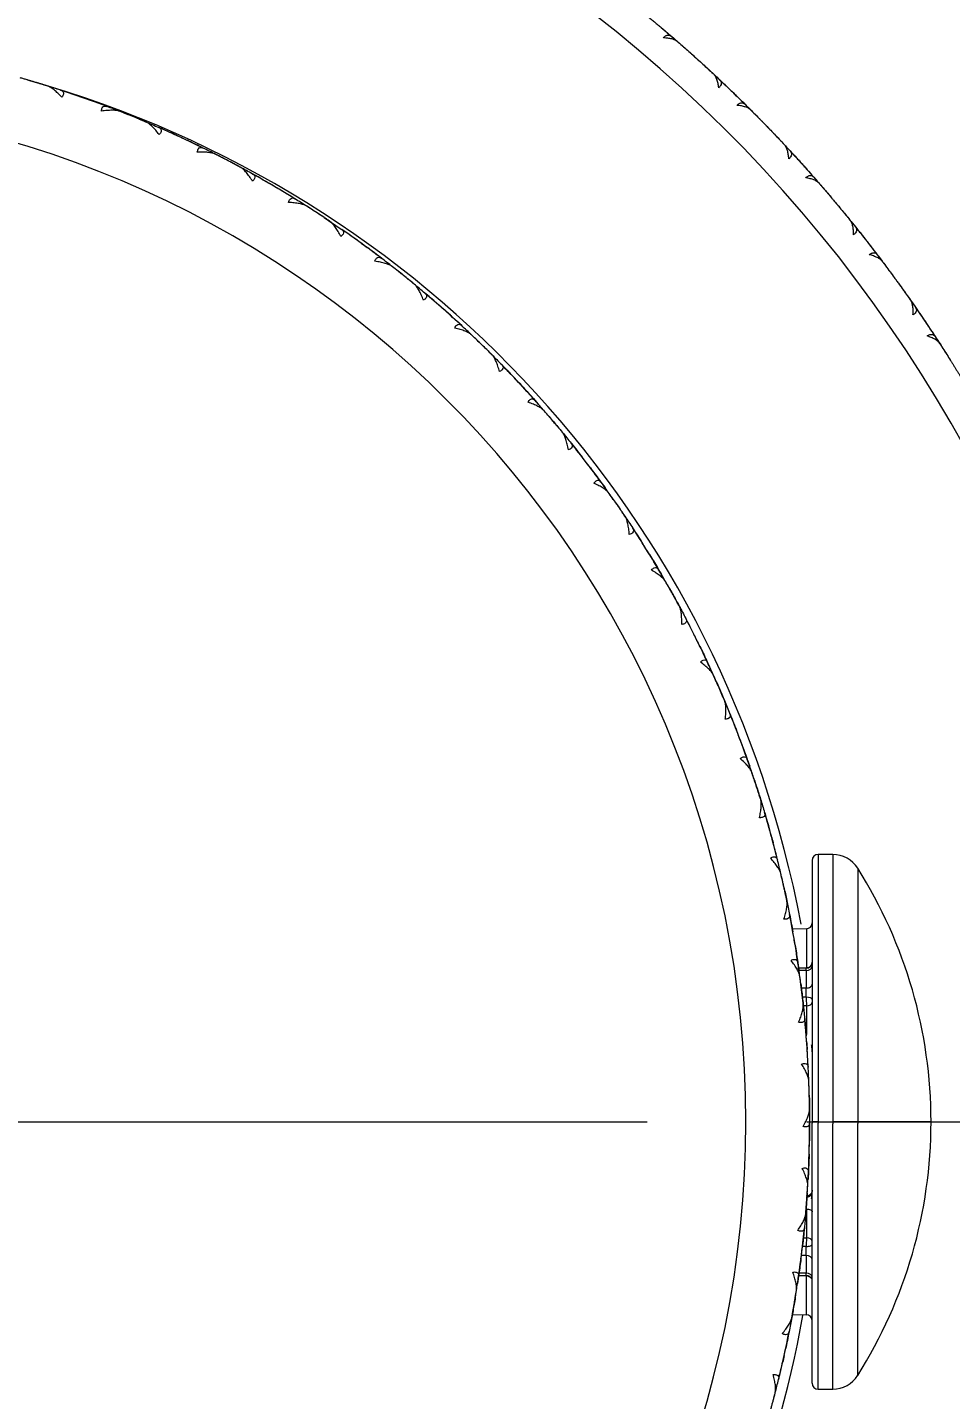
# Model space of a CAD drawing. Extents: x 1661 to 2451, y 0 to 579.
# Drawn here: x 2171.74 to 2186.2, y 520.37 to 541.87 of the extents above; entities that cross this region are included whole.
import ezdxf

# ---------------------------------------------------------------- set-up
doc = ezdxf.new("R2010")
doc.units = 0
doc.header["$LTSCALE"] = 10
doc.header["$MEASUREMENT"] = 0
doc.header["$PDMODE"] = 3
doc.header["$PDSIZE"] = -10
doc.linetypes.add('CENTER', pattern=[2, 1.25, -0.25, 0.25, -0.25])
doc.layers.get('0').update_dxf_attribs({"linetype": 'CONTINUOUS'})
doc.layers.get('DEFPOINTS').update_dxf_attribs({"linetype": 'CONTINUOUS'})
doc.layers.add('1', color=7, linetype='CONTINUOUS')
doc.layers.add('BODY', color=7, linetype='CONTINUOUS')
doc.layers.add('2', color=7, linetype='CONTINUOUS', true_color=0xffffff)
doc.styles.add('Daelim Dimension', font='NanumGothic.ttf')
doc.dimstyles.new('DEFAULT', dxfattribs={"dimscale": 2, "dimtxt": 2, "dimasz": 2, "dimexe": 0, "dimexo": 2, "dimgap": 1, "dimtad": 1, "dimdec": 0, "dimzin": 9, "dimdsep": 46, "dimtxsty": 'Daelim Dimension', "dimcen": 0.5, "dimclrd": 5, "dimclre": 5, "dimclrt": 256, "dimadec": 1, "dimazin": 0, "dimtfac": 1, "dimtdec": 0, "dimtix": 1, "dimtmove": 0, "dimatfit": 3, "dimfxl": 1, "dimtolj": 1, "dimtzin": 1, "dimlwd": 9, "dimlwe": 9, "dimarcsym": 0})

# ---------------------------------------------------------------- blocks, each defined once
blk = doc.blocks.new('*D4')
at = {"color": 5, "lineweight": 9, "ltscale": 0.5, "transparency": 16777216}
for p, q in [((2017.276, 520.671), (2017.276, 490.276)), ((2189.649, 520.674), (2189.649, 490.276)), ((2021.276, 492.276), (2185.649, 492.276))]:
    blk.add_line(p, q, dxfattribs=at)
at = {"color": 5, "ltscale": 0.5, "transparency": 16777216}
for points in [[(2021.276, 492.943), (2021.276, 491.609), (2017.276, 492.276)], [(2185.649, 492.943), (2185.649, 491.609), (2189.649, 492.276)]]:
    blk.add_solid(points, dxfattribs=at)
at = {"layer": 'DEFPOINTS', "color": 0, "ltscale": 0.5, "transparency": 16777216}
for p in [(2017.276, 524.671), (2189.649, 524.674), (2189.649, 492.276)]:
    blk.add_point(p, dxfattribs=at)
at = {"color": 7, "ltscale": 0.5, "transparency": 16777216, "insert": (2103.463, 499.67), "char_height": 10, "attachment_point": 5, "style": 'Daelim Dimension'}
blk.add_mtext('\\A1;172', dxfattribs=at)

msp = doc.modelspace()

# ---------------------------------------------------------------- linework, layer by layer
at = {"layer": '1', "color": 7, "linetype": 'Continuous', "lineweight": 18}
for p, q in [((2184.35, 528.911), (2184.122, 528.911)), ((2184.029, 528.818), (2184.029, 524.721)), ((2183.938, 527.745), (2183.719, 527.739)), ((2183.936, 527.128), (2183.816, 527.128)), ((2184.029, 524.721), (2184.029, 524.702)), ((2184.029, 520.625), (2184.029, 524.702)), ((2183.817, 522.314), (2183.936, 522.314)), ((2183.718, 521.704), (2183.938, 521.698)), ((2184.122, 520.532), (2184.35, 520.532))]:
    msp.add_line(p, q, dxfattribs=at)
at = {"layer": '1', "color": 7, "linetype": 'Continuous', "lineweight": 13}
for p, q in [((2184.122, 528.911), (2184.122, 524.721)), ((2184.35, 528.911), (2184.35, 524.721)), ((2184.743, 528.693), (2184.743, 524.721)), ((2183.938, 527.745), (2183.938, 527.137)), ((2183.936, 527.093), (2183.936, 527.128)), ((2183.936, 527.093), (2183.936, 526.817)), ((2183.936, 526.674), (2183.936, 526.817)), ((2184.122, 524.721), (2184.029, 524.721)), ((2184.122, 524.721), (2184.122, 524.702)), ((2184.122, 524.721), (2184.35, 524.721)), ((2184.122, 520.532), (2184.122, 524.702)), ((2184.35, 524.721), (2184.35, 524.692)), ((2184.743, 524.721), (2184.35, 524.721)), ((2184.35, 520.532), (2184.35, 524.692)), ((2185.891, 524.721), (2184.743, 524.721)), ((2184.743, 524.721), (2184.743, 524.694)), ((2184.743, 520.749), (2184.743, 524.694)), ((2183.936, 522.625), (2183.936, 522.768)), ((2183.936, 522.625), (2183.936, 522.349)), ((2183.936, 522.314), (2183.936, 522.349)), ((2183.938, 521.698), (2183.938, 522.306))]:
    msp.add_line(p, q, dxfattribs=at)
for start, end in [(0, 152.7834), (207.2194, 0)]:
    msp.add_arc((2167.149, 524.674), 22, start, end, dxfattribs=at)
at = {"layer": '1', "color": 7, "linetype": 'Continuous', "lineweight": 18}
for centre, radius, start, end in [((2167.149, 524.674), 17, 10.6509, 74.2247), ((2184.122, 528.818), 0.0931, 90, 180), ((2184.35, 528.445), 0.465, 32.2309, 90), ((2178.443, 524.721), 7.448, 0, 32.231), ((2183.936, 527.838), 0.0931, 271.5, 0.0001), ((2183.936, 527.221), 0.0931, 270, 359.9996), ((2178.443, 524.721), 7.448, 327.769, 0), ((2167.149, 524.674), 17, 252.7341, 349.8834), ((2183.936, 521.605), 0.0931, 359.9999, 88.5), ((2184.35, 520.997), 0.465, 270, 327.7691), ((2184.122, 520.625), 0.0931, 180, 270)]:
    msp.add_arc(centre, radius, start, end, dxfattribs=at)
for centre, ratio, start_param, end_param in [((2183.936, 527.211), 0.79903, 1.596859, 2.58738), ((2183.936, 526.64), 0.364403, 3.141614, 4.712389), ((2183.936, 526.595), 0.601228, 1.596974, 3.141612), ((2183.936, 522.847), 0.601299, 3.141595, 4.684797), ((2183.936, 522.802), 0.364402, 1.570796, 3.141629), ((2183.936, 522.231), 0.799112, 3.654262, 4.68628)]:
    msp.add_ellipse(centre, major_axis=(-0.0931, 0), ratio=ratio, start_param=start_param, end_param=end_param, dxfattribs=at)
at = {"layer": '1', "color": 7, "linetype": 'Continuous', "lineweight": 13}
for centre, ratio, start_param, end_param in [((2183.936, 527.163), 0.748993, 1.570796, 3.141558), ((2183.936, 526.879), 0.662453, 1.570796, 3.141593), ((2183.936, 522.563), 0.662578, 3.141627, 4.712389), ((2183.936, 522.28), 0.749103, 3.141593, 4.712389)]:
    msp.add_ellipse(centre, major_axis=(-0.0931, 0), ratio=ratio, start_param=start_param, end_param=end_param, dxfattribs=at)
at = {"layer": '1', "color": 7, "linetype": 'Continuous', "lineweight": 18}
for points, weights in [([(2181.399, 542.086), (2181.613, 541.911), (2181.823, 541.731)], [1, 0.9999245188, 1]), ([(2181.919, 541.647), (2182.207, 541.397), (2182.486, 541.137)], [1, 0.999856305361, 1]), ([(2182.579, 541.049), (2182.78, 540.86), (2182.977, 540.665)], [1, 0.9999245188, 1]), ([(2183.067, 540.575), (2183.337, 540.306), (2183.597, 540.027)], [1, 0.999856305361, 1]), ([(2183.684, 539.933), (2183.872, 539.73), (2184.054, 539.522)], [1, 0.999924518799, 1]), ([(2184.138, 539.426), (2184.388, 539.138), (2184.628, 538.842)], [1, 0.999856305361, 1]), ([(2184.708, 538.743), (2184.881, 538.527), (2185.049, 538.307)], [1, 0.9999245188, 1]), ([(2185.126, 538.205), (2185.355, 537.901), (2185.574, 537.588)], [1, 0.999856305361, 1]), ([(2185.647, 537.484), (2185.804, 537.256), (2185.956, 537.025)], [1, 0.9999245188, 1]), ([(2186.026, 536.918), (2186.233, 536.598), (2186.43, 536.272)], [1, 0.999856305361, 1]), ([(2184.029, 523.651), (2184.029, 523.557), (2183.936, 523.557)], [1, 0.707116165646, 1])]:
    msp.add_rational_spline(points, weights, degree=2, dxfattribs=at)
for points in [[(2181.661, 541.869), (2181.747, 541.796), (2181.833, 541.722), (2181.918, 541.648)], [(2181.823, 541.731), (2181.879, 541.682), (2181.991, 541.585), (2182.102, 541.486), (2182.158, 541.437)], [(2182.034, 541.547), (2182.039, 541.542), (2182.045, 541.537), (2182.05, 541.532)], [(2182.158, 541.437), (2182.173, 541.423), (2182.189, 541.408), (2182.205, 541.394)], [(2182.205, 541.394), (2182.221, 541.38), (2182.236, 541.366), (2182.252, 541.352)], [(2182.252, 541.352), (2182.307, 541.302), (2182.417, 541.202), (2182.525, 541.1), (2182.579, 541.049)], [(2182.358, 541.255), (2182.369, 541.245), (2182.379, 541.236), (2182.389, 541.226)], [(2182.526, 541.1), (2182.595, 541.035), (2182.665, 540.969), (2182.733, 540.903)], [(2182.734, 540.903), (2182.749, 540.888), (2182.764, 540.873), (2182.779, 540.859)], [(2182.779, 540.859), (2182.795, 540.844), (2182.81, 540.829), (2182.825, 540.815)], [(2182.825, 540.814), (2182.906, 540.736), (2182.986, 540.656), (2183.066, 540.577)], [(2182.977, 540.665), (2183.03, 540.613), (2183.135, 540.508), (2183.239, 540.402), (2183.29, 540.349)], [(2183.175, 540.467), (2183.18, 540.462), (2183.185, 540.457), (2183.19, 540.452)], [(2183.29, 540.349), (2183.305, 540.334), (2183.32, 540.319), (2183.335, 540.303)], [(2183.335, 540.303), (2183.349, 540.288), (2183.364, 540.273), (2183.379, 540.258)], [(2183.379, 540.257), (2183.43, 540.204), (2183.533, 540.096), (2183.634, 539.988), (2183.684, 539.933)], [(2183.478, 540.153), (2183.488, 540.143), (2183.497, 540.133), (2183.507, 540.123)], [(2183.634, 539.987), (2183.699, 539.917), (2183.764, 539.847), (2183.828, 539.776)], [(2183.828, 539.776), (2183.842, 539.76), (2183.856, 539.745), (2183.87, 539.729)], [(2183.87, 539.729), (2183.884, 539.713), (2183.899, 539.698), (2183.913, 539.682)], [(2183.913, 539.682), (2183.988, 539.597), (2184.063, 539.513), (2184.137, 539.428)], [(2184.054, 539.522), (2184.103, 539.467), (2184.2, 539.355), (2184.297, 539.242), (2184.344, 539.185)], [(2184.237, 539.311), (2184.242, 539.306), (2184.247, 539.3), (2184.251, 539.295)], [(2184.345, 539.185), (2184.358, 539.169), (2184.372, 539.152), (2184.385, 539.136)], [(2184.385, 539.136), (2184.399, 539.12), (2184.413, 539.104), (2184.426, 539.088)], [(2184.426, 539.087), (2184.474, 539.03), (2184.568, 538.916), (2184.662, 538.801), (2184.708, 538.743)], [(2184.518, 538.977), (2184.527, 538.966), (2184.536, 538.955), (2184.545, 538.944)], [(2184.662, 538.8), (2184.722, 538.726), (2184.781, 538.651), (2184.84, 538.576)], [(2184.841, 538.576), (2184.854, 538.559), (2184.867, 538.543), (2184.88, 538.526)], [(2184.88, 538.526), (2184.893, 538.509), (2184.906, 538.493), (2184.919, 538.476)], [(2184.919, 538.476), (2184.988, 538.387), (2185.057, 538.297), (2185.125, 538.207)], [(2185.049, 538.307), (2185.094, 538.248), (2185.183, 538.13), (2185.271, 538.01), (2185.315, 537.95)], [(2185.217, 538.083), (2185.221, 538.078), (2185.225, 538.072), (2185.23, 538.066)], [(2185.315, 537.95), (2185.327, 537.933), (2185.34, 537.916), (2185.352, 537.899)], [(2185.352, 537.899), (2185.365, 537.882), (2185.377, 537.864), (2185.39, 537.847)], [(2185.39, 537.847), (2185.433, 537.787), (2185.52, 537.666), (2185.605, 537.545), (2185.647, 537.484)], [(2185.474, 537.73), (2185.482, 537.719), (2185.49, 537.708), (2185.498, 537.696)], [(2185.605, 537.544), (2185.659, 537.466), (2185.714, 537.387), (2185.767, 537.308)], [(2185.767, 537.308), (2185.779, 537.29), (2185.791, 537.273), (2185.803, 537.255)], [(2185.803, 537.255), (2185.815, 537.238), (2185.826, 537.22), (2185.838, 537.203)], [(2185.838, 537.203), (2185.901, 537.109), (2185.963, 537.015), (2186.025, 536.92)], [(2185.956, 537.025), (2185.997, 536.963), (2186.078, 536.839), (2186.157, 536.714), (2186.197, 536.651)], [(2186.108, 536.79), (2186.112, 536.784), (2186.116, 536.778), (2186.12, 536.772)], [(2183.816, 527.135), (2183.857, 527.136), (2183.898, 527.136), (2183.938, 527.137)], [(2183.936, 526.674), (2183.916, 526.674), (2183.896, 526.674), (2183.876, 526.673)], [(2183.938, 526.539), (2183.923, 526.539), (2183.907, 526.538), (2183.891, 526.538)], [(2183.936, 526.674), (2183.936, 526.663), (2183.937, 526.64), (2183.937, 526.604), (2183.938, 526.569), (2183.938, 526.549), (2183.938, 526.539)], [(2183.89, 522.904), (2183.906, 522.904), (2183.922, 522.904), (2183.938, 522.903)], [(2183.938, 522.903), (2183.938, 522.894), (2183.938, 522.873), (2183.937, 522.838), (2183.937, 522.802), (2183.936, 522.779), (2183.936, 522.768)], [(2183.936, 522.768), (2183.916, 522.769), (2183.896, 522.769), (2183.875, 522.769)], [(2183.938, 522.306), (2183.898, 522.306), (2183.857, 522.306), (2183.816, 522.307)]]:
    msp.add_open_spline(points, degree=3, dxfattribs=at)
for points, knots in [([(2181.699, 541.705), (2181.71, 541.718), (2181.721, 541.728), (2181.737, 541.739), (2181.742, 541.742), (2181.753, 541.747), (2181.759, 541.748), (2181.774, 541.751), (2181.785, 541.75), (2181.799, 541.746), (2181.804, 541.743), (2181.814, 541.738), (2181.818, 541.734), (2181.823, 541.731)], [0, 0, 0, 0, 0.25, 0.25, 0.375, 0.375, 0.5, 0.5, 0.75, 0.75, 0.875, 0.875, 1, 1, 1, 1]), ([(2181.919, 541.647), (2181.909, 541.656), (2181.896, 541.664), (2181.866, 541.677), (2181.849, 541.683), (2181.812, 541.693), (2181.791, 541.696), (2181.747, 541.702), (2181.724, 541.704), (2181.699, 541.705)], [0, 0, 0, 0, 0.25, 0.25, 0.5, 0.5, 0.75, 0.75, 1, 1, 1, 1]), ([(2182.567, 540.924), (2182.563, 540.948), (2182.559, 540.971), (2182.549, 541.014), (2182.543, 541.034), (2182.533, 541.061), (2182.529, 541.07), (2182.522, 541.086), (2182.518, 541.094), (2182.505, 541.115), (2182.496, 541.127), (2182.486, 541.137)], [0, 0, 0, 0, 0.25, 0.25, 0.5, 0.5, 0.625, 0.625, 0.75, 0.75, 1, 1, 1, 1]), ([(2182.579, 541.049), (2182.588, 541.041), (2182.594, 541.033), (2182.601, 541.018), (2182.602, 541.013), (2182.604, 541.003), (2182.604, 540.998), (2182.603, 540.982), (2182.6, 540.971), (2182.59, 540.954), (2182.587, 540.948), (2182.578, 540.936), (2182.572, 540.93), (2182.567, 540.924)], [0, 0, 0, 0, 0.25, 0.25, 0.375, 0.375, 0.5, 0.5, 0.75, 0.75, 0.875, 0.875, 1, 1, 1, 1]), ([(2182.852, 540.648), (2182.863, 540.661), (2182.875, 540.67), (2182.892, 540.68), (2182.897, 540.682), (2182.909, 540.686), (2182.914, 540.688), (2182.93, 540.689), (2182.94, 540.688), (2182.955, 540.682), (2182.959, 540.679), (2182.968, 540.673), (2182.973, 540.67), (2182.977, 540.665)], [0, 0, 0, 0, 0.25, 0.25, 0.375, 0.375, 0.5, 0.5, 0.75, 0.75, 0.875, 0.875, 1, 1, 1, 1]), ([(2183.067, 540.575), (2183.058, 540.585), (2183.045, 540.594), (2183.017, 540.609), (2183, 540.616), (2182.963, 540.629), (2182.943, 540.634), (2182.9, 540.642), (2182.876, 540.646), (2182.852, 540.648)], [0, 0, 0, 0, 0.25, 0.25, 0.5, 0.5, 0.75, 0.75, 1, 1, 1, 1]), ([(2183.663, 539.809), (2183.661, 539.833), (2183.658, 539.857), (2183.651, 539.9), (2183.647, 539.92), (2183.639, 539.948), (2183.636, 539.957), (2183.629, 539.974), (2183.626, 539.982), (2183.615, 540.004), (2183.607, 540.017), (2183.597, 540.027)], [0, 0, 0, 0, 0.25, 0.25, 0.5, 0.5, 0.625, 0.625, 0.75, 0.75, 1, 1, 1, 1]), ([(2183.684, 539.933), (2183.692, 539.925), (2183.698, 539.915), (2183.703, 539.901), (2183.704, 539.896), (2183.706, 539.885), (2183.705, 539.88), (2183.703, 539.864), (2183.699, 539.853), (2183.688, 539.837), (2183.684, 539.831), (2183.675, 539.82), (2183.669, 539.814), (2183.663, 539.809)], [0, 0, 0, 0, 0.25, 0.25, 0.375, 0.375, 0.5, 0.5, 0.75, 0.75, 0.875, 0.875, 1, 1, 1, 1]), ([(2183.928, 539.514), (2183.94, 539.525), (2183.952, 539.534), (2183.97, 539.543), (2183.976, 539.545), (2183.987, 539.548), (2183.993, 539.549), (2184.009, 539.549), (2184.019, 539.547), (2184.033, 539.541), (2184.037, 539.538), (2184.046, 539.531), (2184.05, 539.527), (2184.054, 539.522)], [0, 0, 0, 0, 0.25, 0.25, 0.375, 0.375, 0.5, 0.5, 0.75, 0.75, 0.875, 0.875, 1, 1, 1, 1]), ([(2184.138, 539.426), (2184.129, 539.437), (2184.117, 539.446), (2184.09, 539.464), (2184.074, 539.472), (2184.038, 539.487), (2184.018, 539.493), (2183.975, 539.505), (2183.952, 539.51), (2183.928, 539.514)], [0, 0, 0, 0, 0.25, 0.25, 0.5, 0.5, 0.75, 0.75, 1, 1, 1, 1]), ([(2184.678, 538.62), (2184.678, 538.645), (2184.677, 538.668), (2184.673, 538.712), (2184.67, 538.732), (2184.664, 538.761), (2184.662, 538.77), (2184.656, 538.787), (2184.654, 538.795), (2184.644, 538.818), (2184.637, 538.831), (2184.628, 538.842)], [0, 0, 0, 0, 0.25, 0.25, 0.5, 0.5, 0.625, 0.625, 0.75, 0.75, 1, 1, 1, 1]), ([(2184.708, 538.743), (2184.716, 538.733), (2184.721, 538.724), (2184.725, 538.709), (2184.726, 538.704), (2184.726, 538.693), (2184.726, 538.688), (2184.722, 538.672), (2184.717, 538.662), (2184.706, 538.646), (2184.701, 538.641), (2184.691, 538.63), (2184.685, 538.625), (2184.678, 538.62)], [0, 0, 0, 0, 0.25, 0.25, 0.375, 0.375, 0.5, 0.5, 0.75, 0.75, 0.875, 0.875, 1, 1, 1, 1]), ([(2184.922, 538.308), (2184.936, 538.318), (2184.948, 538.326), (2184.966, 538.333), (2184.972, 538.335), (2184.984, 538.337), (2184.989, 538.338), (2185.005, 538.337), (2185.015, 538.334), (2185.029, 538.327), (2185.033, 538.323), (2185.041, 538.316), (2185.045, 538.312), (2185.049, 538.307)], [0, 0, 0, 0, 0.25, 0.25, 0.375, 0.375, 0.5, 0.5, 0.75, 0.75, 0.875, 0.875, 1, 1, 1, 1]), ([(2185.126, 538.205), (2185.117, 538.216), (2185.106, 538.227), (2185.08, 538.246), (2185.065, 538.255), (2185.03, 538.272), (2185.01, 538.28), (2184.969, 538.295), (2184.946, 538.302), (2184.922, 538.308)], [0, 0, 0, 0, 0.25, 0.25, 0.5, 0.5, 0.75, 0.75, 1, 1, 1, 1]), ([(2185.608, 537.363), (2185.61, 537.388), (2185.611, 537.411), (2185.61, 537.455), (2185.608, 537.476), (2185.604, 537.505), (2185.602, 537.514), (2185.598, 537.532), (2185.596, 537.54), (2185.588, 537.563), (2185.582, 537.577), (2185.574, 537.588)], [0, 0, 0, 0, 0.25, 0.25, 0.5, 0.5, 0.625, 0.625, 0.75, 0.75, 1, 1, 1, 1]), ([(2185.647, 537.484), (2185.654, 537.474), (2185.658, 537.464), (2185.661, 537.449), (2185.662, 537.444), (2185.662, 537.433), (2185.661, 537.428), (2185.656, 537.413), (2185.65, 537.402), (2185.638, 537.388), (2185.633, 537.383), (2185.622, 537.373), (2185.615, 537.368), (2185.608, 537.363)], [0, 0, 0, 0, 0.25, 0.25, 0.375, 0.375, 0.5, 0.5, 0.75, 0.75, 0.875, 0.875, 1, 1, 1, 1]), ([(2185.83, 537.035), (2185.844, 537.044), (2185.857, 537.051), (2185.876, 537.057), (2185.882, 537.058), (2185.893, 537.06), (2185.899, 537.06), (2185.915, 537.058), (2185.925, 537.055), (2185.938, 537.046), (2185.942, 537.043), (2185.949, 537.035), (2185.953, 537.03), (2185.956, 537.025)], [0, 0, 0, 0, 0.25, 0.25, 0.375, 0.375, 0.5, 0.5, 0.75, 0.75, 0.875, 0.875, 1, 1, 1, 1]), ([(2186.026, 536.918), (2186.018, 536.93), (2186.008, 536.941), (2185.983, 536.962), (2185.969, 536.972), (2185.935, 536.992), (2185.916, 537.001), (2185.875, 537.019), (2185.854, 537.027), (2185.83, 537.035)], [0, 0, 0, 0, 0.25, 0.25, 0.5, 0.5, 0.75, 0.75, 1, 1, 1, 1]), ([(2184.015, 525.928), (2184.017, 525.913), (2184.02, 525.884), (2184.023, 525.847), (2184.026, 525.821), (2184.027, 525.812), (2184.027, 525.809)], [0, 0, 0, 0, 0.235974, 0.481236, 0.735877, 1, 1, 1, 1]), ([(2184.023, 523.592), (2184.02, 523.584), (2184.01, 523.57), (2183.989, 523.552), (2183.967, 523.543), (2183.953, 523.541), (2183.947, 523.54)], [0, 0, 0, 0, 0.282835, 0.570238, 0.84864, 1, 1, 1, 1]), ([(2184.027, 523.633), (2184.027, 523.631), (2184.026, 523.622), (2184.023, 523.595), (2184.02, 523.558), (2184.017, 523.53), (2184.015, 523.514)], [0, 0, 0, 0, 0.264121, 0.518764, 0.764026, 1, 1, 1, 1]), ([(2183.938, 523.355), (2183.949, 523.355), (2183.961, 523.354), (2183.983, 523.349), (2183.994, 523.346), (2184.011, 523.338), (2184.018, 523.333), (2184.027, 523.323), (2184.029, 523.318), (2184.029, 523.313)], [0, 0, 0, 0, 0.25, 0.25, 0.5, 0.5, 0.75, 0.75, 1, 1, 1, 1]), ([(2183.936, 522.314), (2183.945, 522.314), (2183.963, 522.312), (2183.988, 522.3), (2184.01, 522.281), (2184.019, 522.264), (2184.023, 522.255)], [0, 0, 0, 0, 0.233754, 0.485234, 0.74457, 1, 1, 1, 1])]:
    msp.add_open_spline(points, degree=3, knots=knots, dxfattribs=at)
at = {"layer": '1', "color": 7, "linetype": 'Continuous', "lineweight": 13}
for points in [[(2183.936, 527.093), (2183.822, 527.093)], [(2183.936, 526.817), (2183.859, 526.817)], [(2183.936, 522.625), (2183.858, 522.625)], [(2183.936, 522.349), (2183.822, 522.349)]]:
    msp.add_open_spline(points, degree=1, dxfattribs=at)
for points, weights in [([(2183.938, 526.539), (2183.938, 526.326), (2183.938, 526.088)], [1, 0.996122331767, 1]), ([(2183.938, 523.355), (2183.938, 523.116), (2183.938, 522.903)], [1, 0.996123325428, 1])]:
    msp.add_rational_spline(points, weights, degree=2, dxfattribs=at)
at = {"layer": '2', "color": 7, "linetype": 'Continuous', "lineweight": 18}
for p, q in [((2173.598, 540.384), (2173.597, 540.385)), ((2176.485, 538.822), (2176.484, 538.823)), ((2179.018, 536.734), (2179.017, 536.735))]:
    msp.add_line(p, q, dxfattribs=at)
at = {"layer": '2', "color": 7, "linetype": 'Continuous', "lineweight": 13}
msp.add_arc((2166.989, 524.722), 16, 270, 90, dxfattribs=at)
at = {"layer": '2', "color": 7, "linetype": 'Continuous', "lineweight": 18}
for centre, start, end in [((2166.989, 524.722, 0), 69.3664, 71.9536), ((2166.989, 524.722, 0), 63.8264, 66.4136), ((2166.989, 524.722), 36.1264, 38.7136), ((2166.989, 524.722), 30.5864, 33.1736), ((2166.989, 524.722), 25.0464, 27.6336), ((2166.989, 524.722), 19.5064, 22.0936), ((2166.989, 524.722), 13.9664, 16.5536), ((2166.989, 524.722), 8.4264, 11.0136), ((2166.989, 524.722), 2.8864, 5.4736), ((2166.989, 524.722), 357.3464, 359.9336), ((2166.989, 524.722), 351.8064, 354.3936), ((2166.989, 524.722), 346.2664, 348.8536)]:
    msp.add_arc(centre, 17, start, end, dxfattribs=at)
at = {"layer": '2', "color": 7, "linetype": 'Continuous', "lineweight": 18, "extrusion": (1.01623e-06, 1.64454e-06, 1)}
msp.add_arc((2166.989, 524.722, 0.003), 17, 58.2864, 60.8736, dxfattribs=at)
at = {"layer": '2', "color": 7, "linetype": 'Continuous', "lineweight": 18, "extrusion": (1.17026e-06, 1.53876e-06, 1)}
msp.add_arc((2166.989, 524.722, 0.003), 17, 52.7464, 55.3336, dxfattribs=at)
at = {"layer": '2', "color": 7, "linetype": 'Continuous', "lineweight": 18, "extrusion": (1.31335e-06, 1.41861e-06, 1)}
msp.add_arc((2166.989, 524.722, 0.004), 17, 47.2064, 49.7936, dxfattribs=at)
at = {"layer": '2', "color": 7, "linetype": 'Continuous', "lineweight": 18, "extrusion": (1.44846e-06, 1.28901e-06, 1)}
msp.add_arc((2166.989, 524.722, 0.004), 17, 41.6664, 44.2536, dxfattribs=at)
at = {"layer": '2', "color": 7, "linetype": 'Continuous', "lineweight": 18}
for points, weights in [([(2172.053, 540.95), (2171.837, 541.017), (2171.62, 541.079)], [1, 0.999911891407, 1]), ([(2173.596, 540.385), (2173.388, 540.473), (2173.178, 540.555)], [1, 0.99991189334, 1]), ([(2175.077, 539.674), (2174.879, 539.782), (2174.677, 539.884)], [1, 0.99991189334, 1]), ([(2176.483, 538.824), (2176.296, 538.95), (2176.105, 539.071)], [1, 0.999911893341, 1]), ([(2177.8, 537.841), (2177.626, 537.985), (2177.448, 538.124)], [1, 0.999911891434, 1]), ([(2179.016, 536.736), (2178.856, 536.896), (2178.693, 537.051)], [1, 0.999911891412, 1]), ([(2180.12, 535.519), (2179.976, 535.693), (2179.828, 535.864)], [1, 0.999911891426, 1]), ([(2181.101, 534.201), (2180.975, 534.388), (2180.844, 534.572)], [1, 0.999911891421, 1]), ([(2181.95, 532.794), (2181.843, 532.993), (2181.73, 533.189)], [1, 0.999911891414, 1]), ([(2182.659, 531.312), (2182.572, 531.52), (2182.479, 531.726)], [1, 0.999911891423, 1]), ([(2183.222, 529.769), (2183.155, 529.984), (2183.083, 530.198)], [1, 0.999911891452, 1]), ([(2183.634, 528.178), (2183.588, 528.399), (2183.536, 528.619)], [1, 0.999911891483, 1]), ([(2183.89, 526.555), (2183.865, 526.779), (2183.835, 527.003)], [1, 0.999911891416, 1]), ([(2183.988, 524.915), (2183.985, 525.14), (2183.976, 525.366)], [1, 0.999911891438, 1]), ([(2183.927, 523.273), (2183.946, 523.497), (2183.959, 523.723)], [1, 0.999911891418, 1]), ([(2183.708, 521.644), (2183.749, 521.866), (2183.784, 522.089)], [1, 0.999911891436, 1]), ([(2183.333, 520.044), (2183.395, 520.261), (2183.451, 520.48)], [1, 0.999911891409, 1])]:
    msp.add_rational_spline(points, weights, degree=2, dxfattribs=at)
for points in [[(2171.837, 541.016), (2171.803, 541.026), (2171.769, 541.036), (2171.735, 541.046)], [(2171.938, 540.985), (2171.905, 540.996), (2171.871, 541.006), (2171.837, 541.016)], [(2172.255, 540.886), (2172.22, 540.897), (2172.15, 540.92), (2172.044, 540.953), (2171.974, 540.975), (2171.938, 540.985)], [(2172.255, 540.886), (2172.273, 540.88), (2172.298, 540.863), (2172.304, 540.825), (2172.287, 540.792), (2172.274, 540.774)], [(2172.519, 540.797), (2172.437, 540.825), (2172.354, 540.853), (2172.271, 540.88)], [(2172.619, 540.763), (2172.586, 540.774), (2172.552, 540.786), (2172.519, 540.797)], [(2172.718, 540.727), (2172.685, 540.739), (2172.652, 540.751), (2172.619, 540.763)], [(2172.894, 540.556), (2172.896, 540.579), (2172.904, 540.615), (2172.932, 540.641), (2172.962, 540.638), (2172.979, 540.631)], [(2173.289, 540.511), (2173.255, 540.525), (2173.186, 540.552), (2173.083, 540.592), (2173.014, 540.618), (2172.979, 540.631)], [(2173.387, 540.472), (2173.355, 540.485), (2173.322, 540.498), (2173.289, 540.511)], [(2173.485, 540.432), (2173.453, 540.445), (2173.42, 540.458), (2173.387, 540.472)], [(2173.485, 540.432), (2173.519, 540.418), (2173.587, 540.389), (2173.689, 540.346), (2173.757, 540.317), (2173.791, 540.302)], [(2173.791, 540.302), (2173.808, 540.294), (2173.831, 540.275), (2173.833, 540.237), (2173.814, 540.206), (2173.799, 540.189)], [(2174.045, 540.188), (2173.966, 540.224), (2173.887, 540.26), (2173.806, 540.295)], [(2174.141, 540.144), (2174.109, 540.159), (2174.077, 540.174), (2174.045, 540.188)], [(2174.141, 540.144), (2174.173, 540.129), (2174.204, 540.115), (2174.236, 540.1)], [(2174.395, 539.912), (2174.399, 539.934), (2174.41, 539.969), (2174.441, 539.993), (2174.47, 539.987), (2174.487, 539.979)], [(2174.784, 539.829), (2174.751, 539.846), (2174.685, 539.88), (2174.587, 539.93), (2174.52, 539.962), (2174.487, 539.979)], [(2174.878, 539.781), (2174.847, 539.797), (2174.815, 539.813), (2174.784, 539.829)], [(2174.971, 539.731), (2174.94, 539.748), (2174.909, 539.764), (2174.878, 539.781)], [(2175.263, 539.572), (2175.231, 539.59), (2175.166, 539.626), (2175.069, 539.679), (2175.004, 539.714), (2174.972, 539.731)], [(2175.263, 539.572), (2175.28, 539.563), (2175.301, 539.542), (2175.299, 539.504), (2175.277, 539.474), (2175.261, 539.459)], [(2175.505, 539.435), (2175.43, 539.478), (2175.354, 539.521), (2175.278, 539.564)], [(2175.596, 539.382), (2175.566, 539.399), (2175.536, 539.417), (2175.505, 539.435)], [(2175.687, 539.328), (2175.657, 539.346), (2175.627, 539.364), (2175.596, 539.382)], [(2175.827, 539.126), (2175.833, 539.148), (2175.848, 539.182), (2175.88, 539.202), (2175.909, 539.193), (2175.925, 539.184)], [(2176.206, 539.006), (2176.175, 539.026), (2176.113, 539.066), (2176.019, 539.125), (2175.957, 539.164), (2175.925, 539.184)], [(2176.295, 538.949), (2176.265, 538.968), (2176.236, 538.987), (2176.206, 539.006)], [(2176.383, 538.89), (2176.354, 538.91), (2176.324, 538.929), (2176.295, 538.949)], [(2176.383, 538.89), (2176.414, 538.87), (2176.475, 538.829), (2176.567, 538.767), (2176.628, 538.725), (2176.658, 538.704)], [(2176.658, 538.704), (2176.674, 538.693), (2176.693, 538.67), (2176.688, 538.632), (2176.662, 538.605), (2176.645, 538.592)], [(2176.886, 538.544), (2176.815, 538.594), (2176.744, 538.644), (2176.672, 538.694)], [(2176.971, 538.482), (2176.943, 538.503), (2176.915, 538.523), (2176.886, 538.544)], [(2176.971, 538.482), (2177, 538.462), (2177.028, 538.441), (2177.056, 538.42)], [(2177.177, 538.206), (2177.184, 538.227), (2177.202, 538.259), (2177.237, 538.276), (2177.265, 538.265), (2177.279, 538.253)], [(2177.542, 538.05), (2177.513, 538.073), (2177.455, 538.118), (2177.368, 538.186), (2177.309, 538.231), (2177.279, 538.253)], [(2177.625, 537.984), (2177.597, 538.006), (2177.57, 538.028), (2177.542, 538.05)], [(2177.707, 537.917), (2177.68, 537.939), (2177.652, 537.962), (2177.625, 537.984)], [(2177.963, 537.705), (2177.935, 537.729), (2177.878, 537.777), (2177.793, 537.847), (2177.736, 537.894), (2177.707, 537.917)], [(2177.963, 537.705), (2177.977, 537.693), (2177.994, 537.668), (2177.985, 537.631), (2177.958, 537.606), (2177.939, 537.595)], [(2178.174, 537.524), (2178.109, 537.581), (2178.043, 537.638), (2177.976, 537.694)], [(2178.253, 537.454), (2178.227, 537.477), (2178.201, 537.501), (2178.174, 537.524)], [(2178.332, 537.384), (2178.306, 537.408), (2178.279, 537.431), (2178.253, 537.454)], [(2178.431, 537.159), (2178.44, 537.179), (2178.461, 537.21), (2178.497, 537.223), (2178.524, 537.209), (2178.538, 537.197)], [(2178.779, 536.969), (2178.753, 536.994), (2178.699, 537.045), (2178.619, 537.121), (2178.565, 537.172), (2178.538, 537.197)], [(2178.855, 536.895), (2178.83, 536.92), (2178.805, 536.944), (2178.779, 536.968)], [(2178.931, 536.821), (2178.906, 536.846), (2178.881, 536.87), (2178.855, 536.895)], [(2178.931, 536.821), (2178.957, 536.795), (2179.009, 536.743), (2179.088, 536.664), (2179.139, 536.612), (2179.165, 536.585)], [(2179.165, 536.585), (2179.178, 536.572), (2179.193, 536.545), (2179.18, 536.509), (2179.15, 536.487), (2179.13, 536.477)], [(2179.358, 536.384), (2179.298, 536.447), (2179.238, 536.51), (2179.177, 536.573)], [(2179.43, 536.307), (2179.406, 536.333), (2179.382, 536.358), (2179.358, 536.384)], [(2179.501, 536.23), (2179.478, 536.256), (2179.454, 536.282), (2179.43, 536.307)], [(2179.578, 535.996), (2179.59, 536.016), (2179.613, 536.044), (2179.65, 536.054), (2179.676, 536.037), (2179.688, 536.023)], [(2179.906, 535.773), (2179.883, 535.801), (2179.834, 535.857), (2179.762, 535.94), (2179.713, 535.996), (2179.688, 536.023)], [(2179.907, 535.773), (2179.929, 535.746), (2179.952, 535.719), (2179.975, 535.692)], [(2179.975, 535.692), (2179.998, 535.665), (2180.021, 535.638), (2180.043, 535.611)], [(2180.043, 535.611), (2180.067, 535.583), (2180.114, 535.526), (2180.184, 535.441), (2180.23, 535.383), (2180.253, 535.354)], [(2180.253, 535.354), (2180.265, 535.34), (2180.277, 535.312), (2180.261, 535.277), (2180.229, 535.258), (2180.209, 535.25)], [(2180.257, 535.35), (2180.314, 535.279), (2180.37, 535.207), (2180.426, 535.136)], [(2180.49, 535.052), (2180.469, 535.08), (2180.447, 535.108), (2180.426, 535.135)], [(2180.554, 534.968), (2180.533, 534.996), (2180.511, 535.024), (2180.49, 535.052)], [(2180.608, 534.728), (2180.621, 534.746), (2180.647, 534.772), (2180.685, 534.778), (2180.709, 534.76), (2180.72, 534.745)], [(2180.913, 534.474), (2180.892, 534.505), (2180.849, 534.565), (2180.785, 534.655), (2180.742, 534.715), (2180.72, 534.745)], [(2180.913, 534.474), (2180.933, 534.445), (2180.953, 534.417), (2180.974, 534.387)], [(2180.974, 534.387), (2180.994, 534.358), (2181.014, 534.329), (2181.033, 534.3)], [(2181.034, 534.3), (2181.054, 534.27), (2181.096, 534.209), (2181.157, 534.117), (2181.198, 534.055), (2181.218, 534.024)], [(2181.218, 534.024), (2181.228, 534.008), (2181.237, 533.98), (2181.218, 533.946), (2181.185, 533.931), (2181.163, 533.925)], [(2181.221, 534.02), (2181.271, 533.943), (2181.32, 533.866), (2181.368, 533.79)], [(2181.424, 533.7), (2181.406, 533.73), (2181.387, 533.76), (2181.368, 533.789)], [(2181.48, 533.611), (2181.461, 533.641), (2181.443, 533.671), (2181.424, 533.7)], [(2181.51, 533.367), (2181.525, 533.383), (2181.554, 533.407), (2181.592, 533.409), (2181.614, 533.388), (2181.623, 533.372)], [(2181.789, 533.085), (2181.771, 533.117), (2181.735, 533.181), (2181.68, 533.277), (2181.642, 533.34), (2181.623, 533.372)], [(2181.79, 533.084), (2181.807, 533.054), (2181.824, 533.023), (2181.841, 532.992)], [(2181.841, 532.992), (2181.859, 532.961), (2181.876, 532.93), (2181.893, 532.9)], [(2181.893, 532.899), (2181.91, 532.867), (2181.946, 532.802), (2181.998, 532.705), (2182.032, 532.64), (2182.049, 532.607)], [(2182.049, 532.607), (2182.058, 532.59), (2182.064, 532.561), (2182.042, 532.53), (2182.007, 532.517), (2181.985, 532.513)], [(2182.052, 532.602), (2182.094, 532.521), (2182.136, 532.44), (2182.177, 532.359)], [(2182.224, 532.265), (2182.208, 532.296), (2182.192, 532.328), (2182.177, 532.359)], [(2182.27, 532.17), (2182.255, 532.202), (2182.239, 532.233), (2182.224, 532.265)], [(2182.277, 531.925), (2182.293, 531.94), (2182.324, 531.96), (2182.363, 531.959), (2182.382, 531.936), (2182.39, 531.919)], [(2182.528, 531.617), (2182.513, 531.65), (2182.483, 531.718), (2182.437, 531.818), (2182.406, 531.885), (2182.39, 531.919)], [(2182.528, 531.617), (2182.542, 531.584), (2182.556, 531.552), (2182.57, 531.52)], [(2182.57, 531.52), (2182.585, 531.487), (2182.599, 531.455), (2182.612, 531.423)], [(2182.612, 531.422), (2182.627, 531.389), (2182.656, 531.321), (2182.698, 531.219), (2182.726, 531.15), (2182.74, 531.116)], [(2182.74, 531.116), (2182.747, 531.099), (2182.751, 531.069), (2182.725, 531.04), (2182.69, 531.031), (2182.668, 531.029)], [(2182.742, 531.111), (2182.777, 531.026), (2182.81, 530.942), (2182.843, 530.857)], [(2182.881, 530.759), (2182.868, 530.792), (2182.856, 530.824), (2182.843, 530.857)], [(2182.918, 530.66), (2182.906, 530.693), (2182.893, 530.726), (2182.881, 530.759)], [(2182.901, 530.415), (2182.919, 530.428), (2182.951, 530.446), (2182.989, 530.441), (2183.007, 530.416), (2183.013, 530.398)], [(2183.121, 530.084), (2183.109, 530.119), (2183.086, 530.189), (2183.05, 530.294), (2183.025, 530.364), (2183.013, 530.398)], [(2183.121, 530.084), (2183.132, 530.051), (2183.143, 530.017), (2183.154, 529.984)], [(2183.154, 529.984), (2183.165, 529.95), (2183.176, 529.916), (2183.186, 529.883)], [(2183.186, 529.883), (2183.198, 529.848), (2183.22, 529.777), (2183.252, 529.672), (2183.274, 529.601), (2183.284, 529.565)], [(2183.284, 529.565), (2183.289, 529.547), (2183.29, 529.517), (2183.262, 529.491), (2183.225, 529.486), (2183.203, 529.486)], [(2183.286, 529.56), (2183.312, 529.473), (2183.337, 529.385), (2183.361, 529.298)], [(2183.389, 529.196), (2183.38, 529.23), (2183.371, 529.264), (2183.361, 529.298)], [(2183.389, 529.196), (2183.398, 529.162), (2183.408, 529.129), (2183.417, 529.095)], [(2183.376, 528.852), (2183.395, 528.864), (2183.429, 528.878), (2183.467, 528.869), (2183.482, 528.843), (2183.486, 528.825)], [(2183.563, 528.502), (2183.555, 528.538), (2183.538, 528.61), (2183.513, 528.717), (2183.495, 528.789), (2183.486, 528.825)], [(2183.586, 528.399), (2183.579, 528.433), (2183.571, 528.467), (2183.563, 528.502)], [(2183.586, 528.399), (2183.594, 528.364), (2183.602, 528.329), (2183.609, 528.295)], [(2183.609, 528.295), (2183.617, 528.259), (2183.632, 528.187), (2183.654, 528.078), (2183.668, 528.006), (2183.676, 527.97)], [(2183.676, 527.97), (2183.679, 527.951), (2183.677, 527.921), (2183.646, 527.898), (2183.61, 527.896), (2183.587, 527.898)], [(2183.677, 527.965), (2183.694, 527.875), (2183.711, 527.785), (2183.726, 527.696)], [(2183.745, 527.592), (2183.739, 527.626), (2183.733, 527.66), (2183.727, 527.694)], [(2183.762, 527.49), (2183.756, 527.524), (2183.75, 527.558), (2183.745, 527.592)], [(2183.698, 527.251), (2183.718, 527.261), (2183.754, 527.271), (2183.79, 527.259), (2183.802, 527.232), (2183.805, 527.213)], [(2183.851, 526.884), (2183.846, 526.921), (2183.836, 526.994), (2183.821, 527.103), (2183.811, 527.177), (2183.805, 527.213)], [(2183.851, 526.884), (2183.855, 526.849), (2183.859, 526.814), (2183.864, 526.779)], [(2183.864, 526.779), (2183.868, 526.744), (2183.872, 526.709), (2183.876, 526.674)], [(2183.876, 526.674), (2183.88, 526.637), (2183.889, 526.564), (2183.9, 526.454), (2183.908, 526.38), (2183.911, 526.344)], [(2183.911, 526.344), (2183.913, 526.325), (2183.908, 526.295), (2183.875, 526.275), (2183.838, 526.277), (2183.817, 526.281)], [(2183.912, 526.338), (2183.92, 526.247), (2183.928, 526.156), (2183.935, 526.066)], [(2183.943, 525.961), (2183.941, 525.996), (2183.938, 526.031), (2183.935, 526.066)], [(2183.943, 525.961), (2183.946, 525.926), (2183.948, 525.891), (2183.951, 525.856)], [(2183.951, 525.859), (2183.95, 525.866), (2183.95, 525.873), (2183.949, 525.881)], [(2183.954, 525.813), (2183.953, 525.823), (2183.952, 525.832), (2183.952, 525.842)], [(2183.864, 525.626), (2183.885, 525.634), (2183.921, 525.641), (2183.957, 525.625), (2183.966, 525.597), (2183.967, 525.578)], [(2183.981, 525.246), (2183.979, 525.283), (2183.977, 525.357), (2183.972, 525.467), (2183.969, 525.541), (2183.967, 525.578)], [(2183.983, 525.14), (2183.983, 525.175), (2183.982, 525.209), (2183.981, 525.244)], [(2183.983, 525.14), (2183.984, 525.105), (2183.985, 525.07), (2183.986, 525.034)], [(2183.986, 525.034), (2183.986, 524.997), (2183.988, 524.924), (2183.989, 524.813), (2183.989, 524.739), (2183.989, 524.702)], [(2183.989, 524.702), (2183.989, 524.683), (2183.981, 524.655), (2183.946, 524.637), (2183.91, 524.643), (2183.888, 524.649)], [(2183.989, 524.697), (2183.988, 524.605), (2183.988, 524.514), (2183.986, 524.424)], [(2183.984, 524.318), (2183.985, 524.354), (2183.985, 524.389), (2183.986, 524.424)], [(2183.985, 524.35), (2183.985, 524.372), (2183.986, 524.394), (2183.986, 524.416)], [(2183.981, 524.212), (2183.982, 524.248), (2183.983, 524.283), (2183.984, 524.318)], [(2183.981, 524.213), (2183.982, 524.237), (2183.982, 524.261), (2183.983, 524.285)], [(2183.873, 523.992), (2183.894, 523.998), (2183.931, 524.002), (2183.965, 523.983), (2183.971, 523.954), (2183.97, 523.935)], [(2183.952, 523.603), (2183.954, 523.64), (2183.959, 523.714), (2183.965, 523.824), (2183.969, 523.898), (2183.97, 523.935)], [(2183.952, 523.603), (2183.949, 523.568), (2183.947, 523.533), (2183.944, 523.498)], [(2183.937, 523.392), (2183.934, 523.355), (2183.928, 523.282), (2183.918, 523.171), (2183.911, 523.098), (2183.907, 523.061)], [(2183.944, 523.498), (2183.942, 523.462), (2183.939, 523.427), (2183.937, 523.392)], [(2183.907, 523.061), (2183.905, 523.042), (2183.895, 523.015), (2183.859, 523.001), (2183.823, 523.009), (2183.803, 523.018)], [(2183.907, 523.056), (2183.898, 522.965), (2183.888, 522.874), (2183.878, 522.784)], [(2183.853, 522.576), (2183.857, 522.611), (2183.861, 522.645), (2183.866, 522.68)], [(2183.866, 522.68), (2183.87, 522.714), (2183.874, 522.748), (2183.878, 522.783)], [(2183.724, 522.366), (2183.746, 522.369), (2183.782, 522.369), (2183.814, 522.347), (2183.818, 522.318), (2183.815, 522.299)], [(2183.765, 521.971), (2183.771, 522.007), (2183.782, 522.08), (2183.799, 522.189), (2183.81, 522.263), (2183.815, 522.299)], [(2183.747, 521.866), (2183.741, 521.832), (2183.735, 521.797), (2183.729, 521.762)], [(2183.765, 521.971), (2183.759, 521.936), (2183.753, 521.901), (2183.747, 521.866)], [(2183.729, 521.762), (2183.723, 521.726), (2183.709, 521.653), (2183.689, 521.544), (2183.675, 521.472), (2183.668, 521.436)], [(2183.668, 521.436), (2183.664, 521.417), (2183.651, 521.39), (2183.614, 521.38), (2183.579, 521.392), (2183.559, 521.403)], [(2183.667, 521.43), (2183.649, 521.341), (2183.631, 521.251), (2183.612, 521.163)], [(2183.59, 521.06), (2183.597, 521.094), (2183.605, 521.128), (2183.612, 521.163)], [(2183.59, 521.06), (2183.582, 521.026), (2183.574, 520.991), (2183.567, 520.957)], [(2183.418, 520.761), (2183.44, 520.763), (2183.477, 520.759), (2183.506, 520.734), (2183.507, 520.704), (2183.503, 520.686)], [(2183.421, 520.364), (2183.43, 520.4), (2183.449, 520.471), (2183.476, 520.578), (2183.494, 520.65), (2183.503, 520.686)]]:
    msp.add_open_spline(points, degree=3, dxfattribs=at)
for points, knots in [([(2172.274, 540.774), (2172.253, 540.797), (2172.232, 540.818), (2172.192, 540.856), (2172.173, 540.874), (2172.135, 540.904), (2172.117, 540.917), (2172.083, 540.938), (2172.067, 540.946), (2172.053, 540.95)], [0, 0, 0, 0, 0.25, 0.25, 0.5, 0.5, 0.75, 0.75, 1, 1, 1, 1]), ([(2172.961, 540.638), (2172.955, 540.641), (2172.874, 540.671), (2172.793, 540.701), (2172.718, 540.727)], [0, 0, 0, 0, 0.078752, 1, 1, 1, 1]), ([(2173.178, 540.555), (2173.164, 540.561), (2173.146, 540.565), (2173.107, 540.57), (2173.085, 540.571), (2173.049, 540.571), (2173.036, 540.57), (2173.01, 540.569), (2172.996, 540.568), (2172.955, 540.564), (2172.925, 540.561), (2172.894, 540.556)], [0, 0, 0, 0, 0.25, 0.25, 0.5, 0.5, 0.625, 0.625, 0.75, 0.75, 1, 1, 1, 1]), ([(2173.799, 540.189), (2173.78, 540.214), (2173.762, 540.237), (2173.726, 540.279), (2173.708, 540.298), (2173.673, 540.332), (2173.657, 540.346), (2173.625, 540.37), (2173.61, 540.38), (2173.596, 540.385)], [0, 0, 0, 0, 0.25, 0.25, 0.5, 0.5, 0.75, 0.75, 1, 1, 1, 1]), ([(2174.47, 539.987), (2174.464, 539.99), (2174.386, 540.028), (2174.308, 540.066), (2174.236, 540.1)], [0, 0, 0, 0, 0.078752, 1, 1, 1, 1]), ([(2174.677, 539.884), (2174.664, 539.891), (2174.647, 539.896), (2174.609, 539.905), (2174.587, 539.908), (2174.551, 539.912), (2174.538, 539.913), (2174.512, 539.914), (2174.498, 539.914), (2174.456, 539.915), (2174.427, 539.914), (2174.395, 539.912)], [0, 0, 0, 0, 0.25, 0.25, 0.5, 0.5, 0.625, 0.625, 0.75, 0.75, 1, 1, 1, 1]), ([(2175.261, 539.459), (2175.244, 539.485), (2175.228, 539.51), (2175.196, 539.556), (2175.18, 539.576), (2175.149, 539.613), (2175.134, 539.63), (2175.104, 539.657), (2175.09, 539.667), (2175.077, 539.674)], [0, 0, 0, 0, 0.25, 0.25, 0.5, 0.5, 0.75, 0.75, 1, 1, 1, 1]), ([(2175.908, 539.194), (2175.903, 539.197), (2175.829, 539.243), (2175.755, 539.287), (2175.687, 539.328)], [0, 0, 0, 0, 0.078751, 1, 1, 1, 1]), ([(2176.105, 539.071), (2176.092, 539.079), (2176.076, 539.086), (2176.039, 539.098), (2176.018, 539.104), (2175.982, 539.111), (2175.969, 539.113), (2175.943, 539.117), (2175.93, 539.118), (2175.888, 539.123), (2175.859, 539.125), (2175.827, 539.126)], [0, 0, 0, 0, 0.25, 0.25, 0.5, 0.5, 0.625, 0.625, 0.75, 0.75, 1, 1, 1, 1]), ([(2176.645, 538.592), (2176.631, 538.62), (2176.617, 538.646), (2176.59, 538.694), (2176.576, 538.716), (2176.549, 538.756), (2176.535, 538.774), (2176.508, 538.803), (2176.495, 538.815), (2176.483, 538.824)], [0, 0, 0, 0, 0.25, 0.25, 0.5, 0.5, 0.75, 0.75, 1, 1, 1, 1]), ([(2177.264, 538.265), (2177.258, 538.269), (2177.19, 538.321), (2177.121, 538.373), (2177.057, 538.42)], [0, 0, 0, 0, 0.078751, 1, 1, 1, 1]), ([(2177.448, 538.124), (2177.436, 538.133), (2177.421, 538.142), (2177.385, 538.158), (2177.364, 538.165), (2177.329, 538.175), (2177.317, 538.179), (2177.291, 538.185), (2177.278, 538.188), (2177.237, 538.196), (2177.208, 538.201), (2177.177, 538.206)], [0, 0, 0, 0, 0.25, 0.25, 0.5, 0.5, 0.625, 0.625, 0.75, 0.75, 1, 1, 1, 1]), ([(2177.939, 537.595), (2177.928, 537.624), (2177.916, 537.651), (2177.894, 537.702), (2177.882, 537.725), (2177.859, 537.767), (2177.847, 537.786), (2177.823, 537.819), (2177.812, 537.832), (2177.8, 537.841)], [0, 0, 0, 0, 0.25, 0.25, 0.5, 0.5, 0.75, 0.75, 1, 1, 1, 1]), ([(2178.523, 537.21), (2178.518, 537.215), (2178.455, 537.273), (2178.391, 537.331), (2178.332, 537.384)], [0, 0, 0, 0, 0.078751, 1, 1, 1, 1]), ([(2178.693, 537.051), (2178.682, 537.062), (2178.667, 537.072), (2178.633, 537.091), (2178.613, 537.101), (2178.579, 537.114), (2178.567, 537.119), (2178.543, 537.127), (2178.53, 537.132), (2178.49, 537.144), (2178.461, 537.152), (2178.431, 537.159)], [0, 0, 0, 0, 0.25, 0.25, 0.5, 0.5, 0.625, 0.625, 0.75, 0.75, 1, 1, 1, 1]), ([(2179.13, 536.477), (2179.122, 536.507), (2179.114, 536.536), (2179.096, 536.588), (2179.087, 536.613), (2179.068, 536.657), (2179.058, 536.677), (2179.037, 536.711), (2179.027, 536.726), (2179.016, 536.736)], [0, 0, 0, 0, 0.25, 0.25, 0.5, 0.5, 0.75, 0.75, 1, 1, 1, 1]), ([(2179.501, 536.23), (2179.555, 536.171), (2179.643, 536.075), (2179.729, 535.977), (2179.763, 535.939)], [0, 0, 0, 0, 0.610099, 1, 1, 1, 1]), ([(2179.828, 535.864), (2179.818, 535.875), (2179.805, 535.887), (2179.773, 535.909), (2179.754, 535.921), (2179.722, 535.937), (2179.71, 535.943), (2179.686, 535.954), (2179.674, 535.959), (2179.635, 535.976), (2179.608, 535.986), (2179.578, 535.996)], [0, 0, 0, 0, 0.25, 0.25, 0.5, 0.5, 0.625, 0.625, 0.75, 0.75, 1, 1, 1, 1]), ([(2180.209, 535.25), (2180.203, 535.281), (2180.197, 535.31), (2180.185, 535.364), (2180.178, 535.389), (2180.163, 535.435), (2180.155, 535.456), (2180.138, 535.492), (2180.129, 535.507), (2180.12, 535.519)], [0, 0, 0, 0, 0.25, 0.25, 0.5, 0.5, 0.75, 0.75, 1, 1, 1, 1]), ([(2180.554, 534.968), (2180.602, 534.905), (2180.68, 534.8), (2180.756, 534.695), (2180.786, 534.653)], [0, 0, 0, 0, 0.6101, 1, 1, 1, 1]), ([(2180.844, 534.572), (2180.835, 534.585), (2180.823, 534.597), (2180.793, 534.623), (2180.775, 534.636), (2180.745, 534.656), (2180.734, 534.662), (2180.711, 534.676), (2180.7, 534.682), (2180.663, 534.702), (2180.636, 534.715), (2180.608, 534.728)], [0, 0, 0, 0, 0.25, 0.25, 0.5, 0.5, 0.625, 0.625, 0.75, 0.75, 1, 1, 1, 1]), ([(2181.163, 533.925), (2181.161, 533.956), (2181.158, 533.985), (2181.151, 534.04), (2181.146, 534.066), (2181.136, 534.113), (2181.13, 534.135), (2181.117, 534.172), (2181.109, 534.188), (2181.101, 534.201)], [0, 0, 0, 0, 0.25, 0.25, 0.5, 0.5, 0.75, 0.75, 1, 1, 1, 1]), ([(2181.48, 533.611), (2181.521, 533.543), (2181.589, 533.431), (2181.655, 533.319), (2181.68, 533.275)], [0, 0, 0, 0, 0.6101, 1, 1, 1, 1]), ([(2181.73, 533.189), (2181.723, 533.202), (2181.712, 533.215), (2181.685, 533.244), (2181.668, 533.259), (2181.64, 533.281), (2181.629, 533.289), (2181.608, 533.304), (2181.597, 533.312), (2181.562, 533.335), (2181.537, 533.351), (2181.51, 533.367)], [0, 0, 0, 0, 0.25, 0.25, 0.5, 0.5, 0.625, 0.625, 0.75, 0.75, 1, 1, 1, 1]), ([(2181.985, 532.513), (2181.986, 532.545), (2181.986, 532.574), (2181.984, 532.63), (2181.982, 532.656), (2181.977, 532.704), (2181.973, 532.726), (2181.963, 532.764), (2181.957, 532.781), (2181.95, 532.794)], [0, 0, 0, 0, 0.25, 0.25, 0.5, 0.5, 0.75, 0.75, 1, 1, 1, 1]), ([(2182.27, 532.17), (2182.305, 532.099), (2182.361, 531.981), (2182.416, 531.863), (2182.437, 531.817)], [0, 0, 0, 0, 0.6101, 1, 1, 1, 1]), ([(2182.479, 531.726), (2182.473, 531.74), (2182.463, 531.754), (2182.439, 531.785), (2182.424, 531.802), (2182.398, 531.827), (2182.388, 531.835), (2182.369, 531.853), (2182.358, 531.862), (2182.326, 531.888), (2182.302, 531.906), (2182.277, 531.925)], [0, 0, 0, 0, 0.25, 0.25, 0.5, 0.5, 0.625, 0.625, 0.75, 0.75, 1, 1, 1, 1]), ([(2182.668, 531.029), (2182.671, 531.06), (2182.674, 531.09), (2182.678, 531.145), (2182.678, 531.171), (2182.677, 531.219), (2182.676, 531.242), (2182.669, 531.281), (2182.665, 531.298), (2182.659, 531.312)], [0, 0, 0, 0, 0.25, 0.25, 0.5, 0.5, 0.75, 0.75, 1, 1, 1, 1]), ([(2182.918, 530.66), (2182.946, 530.586), (2182.99, 530.463), (2183.033, 530.34), (2183.05, 530.292)], [0, 0, 0, 0, 0.610099, 1, 1, 1, 1]), ([(2183.083, 530.198), (2183.078, 530.212), (2183.07, 530.228), (2183.048, 530.261), (2183.035, 530.278), (2183.011, 530.306), (2183.003, 530.316), (2182.985, 530.335), (2182.976, 530.345), (2182.946, 530.374), (2182.924, 530.394), (2182.901, 530.415)], [0, 0, 0, 0, 0.25, 0.25, 0.5, 0.5, 0.625, 0.625, 0.75, 0.75, 1, 1, 1, 1]), ([(2183.203, 529.486), (2183.21, 529.517), (2183.216, 529.546), (2183.224, 529.601), (2183.228, 529.626), (2183.231, 529.674), (2183.232, 529.697), (2183.229, 529.737), (2183.227, 529.754), (2183.222, 529.769)], [0, 0, 0, 0, 0.25, 0.25, 0.5, 0.5, 0.75, 0.75, 1, 1, 1, 1]), ([(2183.481, 528.844), (2183.48, 528.851), (2183.459, 528.934), (2183.437, 529.018), (2183.417, 529.094)], [0, 0, 0, 0, 0.078751, 1, 1, 1, 1]), ([(2183.536, 528.619), (2183.533, 528.633), (2183.526, 528.649), (2183.508, 528.684), (2183.497, 528.703), (2183.476, 528.733), (2183.468, 528.743), (2183.452, 528.764), (2183.444, 528.775), (2183.417, 528.807), (2183.397, 528.829), (2183.376, 528.852)], [0, 0, 0, 0, 0.25, 0.25, 0.5, 0.5, 0.625, 0.625, 0.75, 0.75, 1, 1, 1, 1]), ([(2183.587, 527.898), (2183.597, 527.928), (2183.605, 527.957), (2183.619, 528.01), (2183.625, 528.036), (2183.633, 528.083), (2183.636, 528.105), (2183.638, 528.145), (2183.637, 528.163), (2183.634, 528.178)], [0, 0, 0, 0, 0.25, 0.25, 0.5, 0.5, 0.75, 0.75, 1, 1, 1, 1]), ([(2183.762, 527.488), (2183.775, 527.41), (2183.795, 527.281), (2183.814, 527.152), (2183.821, 527.102)], [0, 0, 0, 0, 0.610047, 1, 1, 1, 1]), ([(2183.835, 527.003), (2183.833, 527.018), (2183.828, 527.035), (2183.813, 527.071), (2183.804, 527.091), (2183.786, 527.123), (2183.779, 527.134), (2183.766, 527.156), (2183.758, 527.167), (2183.735, 527.202), (2183.717, 527.226), (2183.698, 527.251)], [0, 0, 0, 0, 0.25, 0.25, 0.5, 0.5, 0.625, 0.625, 0.75, 0.75, 1, 1, 1, 1]), ([(2183.817, 526.281), (2183.829, 526.31), (2183.84, 526.337), (2183.859, 526.389), (2183.867, 526.414), (2183.88, 526.461), (2183.885, 526.482), (2183.89, 526.522), (2183.891, 526.54), (2183.89, 526.555)], [0, 0, 0, 0, 0.25, 0.25, 0.5, 0.5, 0.75, 0.75, 1, 1, 1, 1]), ([(2183.966, 525.598), (2183.966, 525.604), (2183.961, 525.691), (2183.956, 525.777), (2183.951, 525.856)], [0, 0, 0, 0, 0.078831, 1, 1, 1, 1]), ([(2183.976, 525.366), (2183.976, 525.381), (2183.973, 525.398), (2183.962, 525.436), (2183.954, 525.457), (2183.939, 525.49), (2183.934, 525.501), (2183.922, 525.525), (2183.916, 525.537), (2183.896, 525.574), (2183.881, 525.599), (2183.864, 525.626)], [0, 0, 0, 0, 0.25, 0.25, 0.5, 0.5, 0.625, 0.625, 0.75, 0.75, 1, 1, 1, 1]), ([(2183.888, 524.649), (2183.904, 524.677), (2183.917, 524.703), (2183.941, 524.753), (2183.952, 524.777), (2183.969, 524.822), (2183.976, 524.843), (2183.985, 524.882), (2183.988, 524.899), (2183.988, 524.915)], [0, 0, 0, 0, 0.25, 0.25, 0.5, 0.5, 0.75, 0.75, 1, 1, 1, 1]), ([(2183.981, 524.213), (2183.979, 524.134), (2183.974, 524.004), (2183.968, 523.873), (2183.965, 523.822)], [0, 0, 0, 0, 0.610047, 1, 1, 1, 1]), ([(2183.959, 523.723), (2183.96, 523.738), (2183.959, 523.755), (2183.951, 523.794), (2183.946, 523.815), (2183.934, 523.85), (2183.93, 523.862), (2183.921, 523.886), (2183.916, 523.899), (2183.899, 523.938), (2183.887, 523.965), (2183.873, 523.992)], [0, 0, 0, 0, 0.25, 0.25, 0.5, 0.5, 0.625, 0.625, 0.75, 0.75, 1, 1, 1, 1]), ([(2183.803, 523.018), (2183.82, 523.044), (2183.836, 523.069), (2183.865, 523.116), (2183.878, 523.139), (2183.9, 523.182), (2183.908, 523.202), (2183.921, 523.24), (2183.925, 523.258), (2183.927, 523.273)], [0, 0, 0, 0, 0.25, 0.25, 0.5, 0.5, 0.75, 0.75, 1, 1, 1, 1]), ([(2183.853, 522.575), (2183.843, 522.496), (2183.825, 522.367), (2183.806, 522.238), (2183.799, 522.188)], [0, 0, 0, 0, 0.610047, 1, 1, 1, 1]), ([(2183.784, 522.089), (2183.786, 522.104), (2183.786, 522.121), (2183.783, 522.161), (2183.779, 522.183), (2183.771, 522.218), (2183.768, 522.23), (2183.761, 522.256), (2183.757, 522.269), (2183.744, 522.309), (2183.735, 522.337), (2183.724, 522.366)], [0, 0, 0, 0, 0.25, 0.25, 0.5, 0.5, 0.625, 0.625, 0.75, 0.75, 1, 1, 1, 1]), ([(2183.559, 521.403), (2183.58, 521.427), (2183.598, 521.45), (2183.631, 521.494), (2183.646, 521.516), (2183.672, 521.557), (2183.683, 521.576), (2183.699, 521.613), (2183.705, 521.629), (2183.708, 521.644)], [0, 0, 0, 0, 0.25, 0.25, 0.5, 0.5, 0.75, 0.75, 1, 1, 1, 1]), ([(2183.507, 520.705), (2183.509, 520.712), (2183.529, 520.796), (2183.549, 520.879), (2183.566, 520.957)], [0, 0, 0, 0, 0.078831, 1, 1, 1, 1]), ([(2183.451, 520.48), (2183.455, 520.495), (2183.456, 520.512), (2183.457, 520.551), (2183.455, 520.573), (2183.451, 520.61), (2183.449, 520.622), (2183.444, 520.648), (2183.442, 520.661), (2183.433, 520.702), (2183.426, 520.731), (2183.418, 520.761)], [0, 0, 0, 0, 0.25, 0.25, 0.5, 0.5, 0.625, 0.625, 0.75, 0.75, 1, 1, 1, 1])]:
    msp.add_open_spline(points, degree=3, knots=knots, dxfattribs=at)
at = {"layer": 'BODY', "color": 1, "linetype": 'CENTER', "lineweight": 5}
msp.add_line((2008.946, 524.722), (2195.539, 524.722), dxfattribs=at)

# ---------------------------------------------------------------- dimensions: what is measured, and where the dimension line sits
at = {"color": 5, "ltscale": 0.5}
dim = msp.add_linear_dim(base=(2189.649, 492.276), p1=(2017.276, 524.671), p2=(2189.649, 524.674), dimstyle='DEFAULT', override={"dimtxt": 5, "dimexe": 1, "dimclrt": 7}, dxfattribs=at)
dim.commit()
dim.dimension.update_dxf_attribs({"geometry": '*D4', "text_midpoint": (2103.463, 499.67)})

doc.saveas('drawing.dxf')
